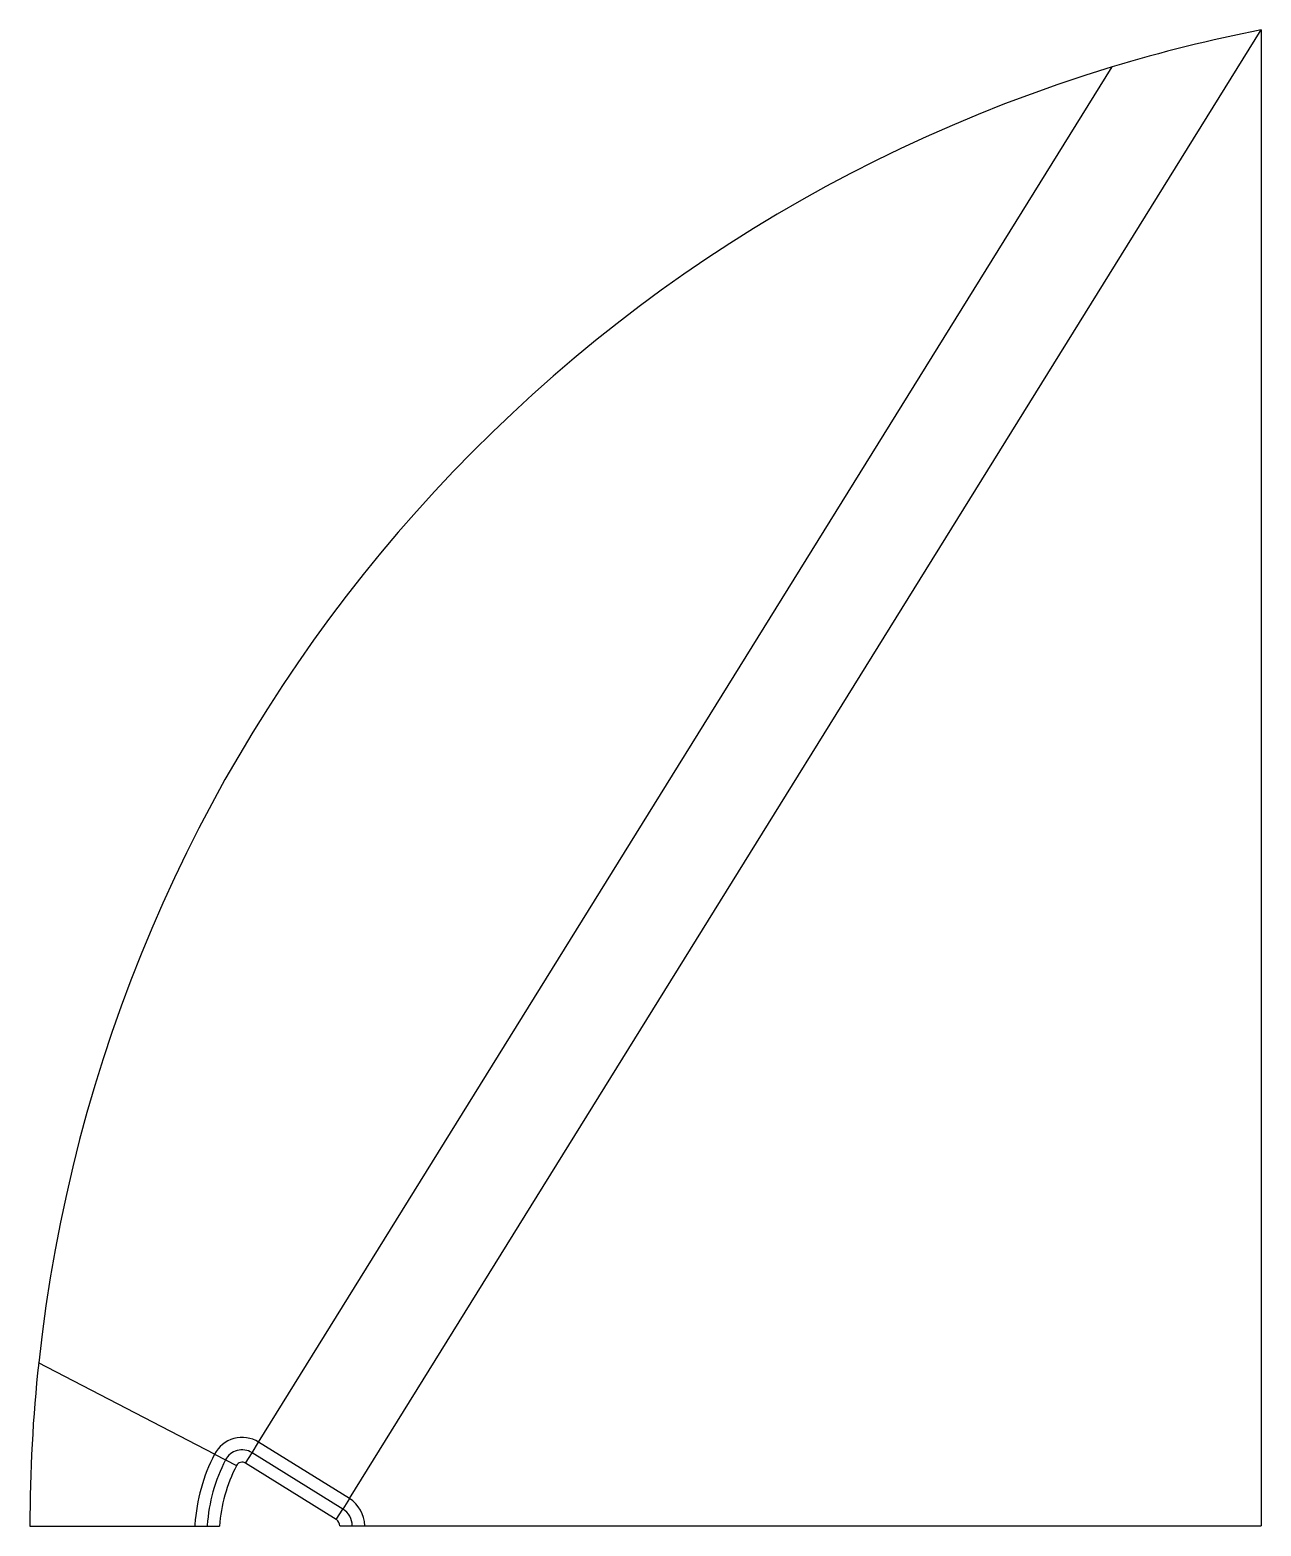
# Model space of a CAD drawing. Header units: inches. Extents: x 0 to 1493, y 0 to 1813.
import ezdxf

# ---------------------------------------------------------------- set-up
doc = ezdxf.new("R2010")
doc.units = ezdxf.units.IN
doc.header["$MEASUREMENT"] = 0

msp = doc.modelspace()

# ---------------------------------------------------------------- linework, layer by layer
at = {"color": 7, "linetype": 'Continuous'}
for p, q in [((387.3, 33.3), (1492.8, 1812.9)), ((1492.8, 1812.9), (1492.8, 0.1)), ((277.2, 101.7), (1312.3, 1768)), ((223.8, 87.1), (10.6, 197.9)), ((269.3, 88.9), (277.2, 101.7)), ((387.3, 33.3), (277.2, 101.7)), ((223.8, 87.1), (237.1, 80.1)), ((237.1, 80.1), (250.5, 73.2)), ((261.3, 76.2), (269.3, 88.9)), ((371.5, 7.8), (261.3, 76.2)), ((379.4, 20.5), (269.3, 88.9)), ((371.5, 7.8), (379.4, 20.5)), ((387.3, 33.3), (379.4, 20.5)), ((0, 0), (199.9, 0)), ((200.1, 2), (199.9, 0)), ((199.9, 0), (215, 0)), ((215, 1), (215, 0)), ((215, 0), (230, 0)), ((375.8, 0.1), (390.8, 0.1)), ((390.8, 0.3), (390.8, 0.1)), ((390.8, 0.1), (405.8, 0.1)), ((405.8, 0.5), (405.8, 0.1)), ((405.8, 0.1), (1492.8, 0.1))]:
    msp.add_line(p, q, dxfattribs=at)
for centre, radius, start, end in [((1847.2, 0), 1847.2, 101.0621, 106.8336), ((1847.2, 0), 1847.2, 106.8336, 173.8486), ((1847.2, 0), 1847.2, 173.8486, 180), ((257.3, 69.7), 37.7, 58.1529, 152.5221), ((257.3, 69.7), 22.7, 58.1529, 152.5221), ((414.4, -12.1), 214.8, 152.5221, 176.2602), ((414.4, -12.1), 199.8, 152.5221, 176.2602), ((414.4, -12.1), 184.8, 152.5221, 176.2602), ((257.3, 69.7), 7.7, 58.1529, 152.5221), ((366.7, 0), 24.2, 0.7047, 58.1529), ((366.7, 0), 39.2, 0.7047, 58.1529), ((366.7, 0), 9.16, 0.7047, 58.1529)]:
    msp.add_arc(centre, radius, start, end, dxfattribs=at)

doc.saveas('drawing.dxf')
